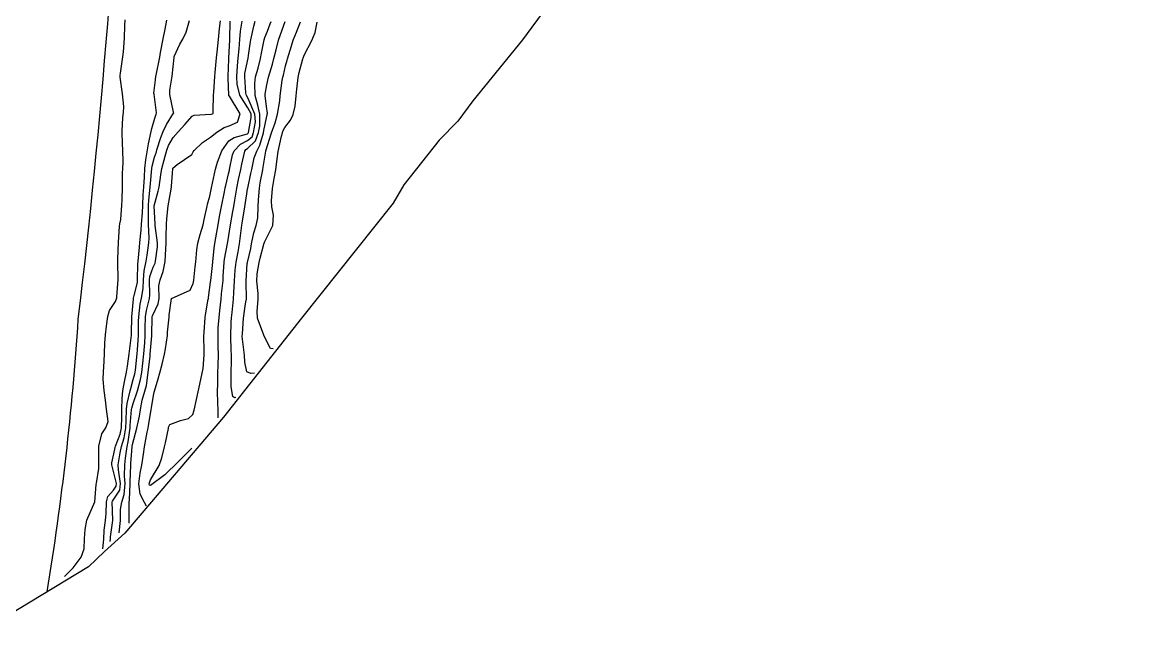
# Model space of a CAD drawing. Header units: metres. Extents: x 292545 to 299085, y 7450245 to 7463078.
# Drawn here: x 296456.3 to 296576.2, y 7459358.5 to 7459424 of the extents above; entities that cross this region are included whole.
import ezdxf

# ---------------------------------------------------------------- set-up
doc = ezdxf.new("R2010")
doc.units = ezdxf.units.M
for name, color, linetype in [('Area', 45, 'Continuous'), ('Curvas de Nivel 1m', 11, 'Continuous'), ('Curvas de Nivel 5m', 15, 'Continuous'), ('Vias Primárias', 230, 'Continuous')]:
    doc.layers.add(name, color=color, linetype=linetype)

msp = doc.modelspace()

# ---------------------------------------------------------------- linework, layer by layer
at = {"layer": 'Area'}
msp.add_polyline3d([(296512.85, 7459425.63, 680.35), (296510.25, 7459422.07, 681.74), (296504.89, 7459415.48, 672.58), (296503.26, 7459413.28, 672.69), (296501.28, 7459411.23, 672.56), (296497.46, 7459406.44, 672.65), (296496.3, 7459404.44, 672.73), (296486.45, 7459392.04, 689.88), (296478.03, 7459381.37, 667.83), (296467.41, 7459368.88, 661.85), (296465.19, 7459366.89, 660.58), (296463.49, 7459365.26, 660.44), (296452.23, 7459358.47, 660.01)], dxfattribs=at)
at = {"layer": 'Curvas de Nivel 1m', "flags": 128}
for points, elevation in [([(296460.9, 7459364.2), (296461.82, 7459365.16), (296462.68, 7459366.28), (296463.01, 7459367.2), (296463.07, 7459368.28), (296463.11, 7459369.29), (296463.3, 7459370.27), (296464.15, 7459372.26), (296464.32, 7459374.11), (296464.35, 7459374.26), (296464.59, 7459375.86), (296464.59, 7459376.26), (296464.59, 7459377.88), (296464.61, 7459378.26), (296464.91, 7459379.58), (296465.34, 7459380.25), (296465.59, 7459380.91), (296465.44, 7459382.25), (296465.31, 7459383.22), (296465.17, 7459384.25), (296465.08, 7459385.48), (296465.1, 7459386.25), (296465.16, 7459387.43), (296465.2, 7459388.25), (296465.26, 7459389.35), (296465.33, 7459390.25), (296465.43, 7459391.2), (296465.56, 7459392.25), (296465.75, 7459392.9), (296466.41, 7459393.85), (296466.53, 7459394.24), (296466.55, 7459394.37), (296466.67, 7459396.24), (296466.64, 7459398.05), (296466.64, 7459398.24), (296466.65, 7459398.42), (296466.72, 7459400.24), (296466.82, 7459401.93), (296466.87, 7459402.23), (296466.97, 7459402.69), (296467.09, 7459404.23), (296467.11, 7459404.81), (296467.15, 7459406.23), (296467.15, 7459407.65), (296467.18, 7459408.23), (296467.21, 7459408.85), (296467.18, 7459410.23), (296467.14, 7459410.76), (296467.1, 7459412.23), (296467.18, 7459413.69), (296467.26, 7459414.23), (296467.29, 7459414.86), (296467.14, 7459416.23), (296466.89, 7459418.04), (296466.9, 7459418.24), (296466.93, 7459418.46), (296467.18, 7459420.23), (296467.24, 7459420.75), (296467.36, 7459422.23), (296467.38, 7459423.61), (296467.42, 7459424.23)], 661), ([(296465.03, 7459367.19), (296465.12, 7459368.25), (296465.18, 7459369.19), (296465.31, 7459370.25), (296465.4, 7459370.99), (296465.43, 7459372.25), (296465.58, 7459372.83), (296466.17, 7459373.53), (296466.46, 7459373.94), (296466.49, 7459374.24), (296466.19, 7459375.54), (296466.01, 7459376.24), (296466, 7459376.45), (296466.21, 7459377.44), (296466.35, 7459378.11), (296466.39, 7459378.24), (296466.91, 7459379.56), (296467.03, 7459380.23), (296467.07, 7459381.43), (296467.07, 7459382.23), (296467.11, 7459383.41), (296467.2, 7459384.23), (296467.35, 7459385.19), (296467.56, 7459386.23), (296467.68, 7459386.88), (296467.85, 7459388.22), (296468.09, 7459389.94), (296468.12, 7459390.21), (296468.13, 7459390.45), (296468.14, 7459392.21), (296468.32, 7459394.12), (296468.33, 7459394.21), (296468.42, 7459394.51), (296468.75, 7459395.89), (296468.77, 7459396.21), (296468.79, 7459397.87), (296468.82, 7459398.21), (296468.98, 7459399.71), (296469.03, 7459400.2), (296469.16, 7459401.54), (296469.2, 7459402.2), (296469.3, 7459403.42), (296469.34, 7459404.2), (296469.38, 7459405.36), (296469.44, 7459406.2), (296469.51, 7459407.25), (296469.57, 7459408.2), (296469.67, 7459409.12), (296469.84, 7459410.2), (296469.94, 7459410.86), (296470.23, 7459412.19), (296470.32, 7459412.5), (296470.64, 7459413.62), (296470.79, 7459414.05), (296470.82, 7459414.19), (296470.66, 7459415.34), (296470.55, 7459416.19), (296470.54, 7459416.32), (296470.7, 7459417.75), (296470.75, 7459418.14), (296470.75, 7459418.19), (296470.76, 7459418.25), (296471.16, 7459420.18), (296471.25, 7459420.71), (296471.51, 7459422.18), (296471.73, 7459423.2), (296471.91, 7459424.17)], 663), ([(296465.82, 7459367.97), (296465.85, 7459368.24), (296465.87, 7459368.48), (296466.1, 7459370.24), (296466.1, 7459370.28), (296466.05, 7459372.24), (296466.07, 7459372.33), (296466.15, 7459372.44), (296466.87, 7459373.53), (296466.94, 7459374.23), (296466.71, 7459375.72), (296466.69, 7459376.24), (296466.9, 7459377.55), (296467.05, 7459378.23), (296467.31, 7459379.15), (296467.49, 7459380.23), (296467.53, 7459380.95), (296467.59, 7459382.23), (296467.65, 7459382.86), (296467.96, 7459384.22), (296468.03, 7459384.49), (296468.31, 7459385.43), (296468.49, 7459386.05), (296468.52, 7459386.22), (296468.54, 7459386.44), (296468.73, 7459388.21), (296468.77, 7459388.64), (296468.87, 7459390.2), (296468.87, 7459391.72), (296468.89, 7459392.21), (296469.05, 7459393.56), (296469.19, 7459394.2), (296469.38, 7459395.24), (296469.42, 7459396.2), (296469.48, 7459397.16), (296469.7, 7459398.2), (296469.82, 7459398.85), (296470, 7459400.19), (296470.02, 7459400.67), (296469.93, 7459402.2), (296469.93, 7459402.78), (296469.94, 7459404.2), (296469.97, 7459404.77), (296470.12, 7459406.19), (296470.16, 7459406.59), (296470.29, 7459408.19), (296470.33, 7459408.45), (296470.6, 7459409.4), (296470.8, 7459409.99), (296470.85, 7459410.19), (296471.27, 7459411.53), (296471.52, 7459412.18), (296471.88, 7459412.93), (296472.65, 7459414.14), (296472.68, 7459414.19), (296472.65, 7459414.27), (296472.23, 7459416.17), (296472.23, 7459416.63), (296472.48, 7459418.16), (296472.7, 7459420.14), (296472.71, 7459420.16), (296472.72, 7459420.25), (296473.31, 7459421.58), (296473.63, 7459422.15), (296474.01, 7459422.89), (296474.37, 7459424.14)], 664), ([(296467.85, 7459369.95), (296467.88, 7459370.22), (296467.88, 7459370.48), (296467.86, 7459372.22), (296467.89, 7459372.49), (296467.96, 7459374.22), (296467.97, 7459374.43), (296468.04, 7459376.22), (296468.05, 7459376.38), (296468.19, 7459378.22), (296468.19, 7459378.25), (296468.23, 7459378.43), (296468.7, 7459380.21), (296468.98, 7459381.49), (296469.09, 7459382.21), (296469.27, 7459383.2), (296469.57, 7459384.2), (296469.72, 7459384.78), (296469.91, 7459386.2), (296470.12, 7459387.97), (296470.14, 7459388.19), (296470.32, 7459390.15), (296470.32, 7459390.19), (296470.32, 7459390.23), (296470.36, 7459392.19), (296470.36, 7459392.22), (296470.39, 7459392.32), (296470.99, 7459393.6), (296471.09, 7459394.18), (296471.07, 7459395.54), (296471.2, 7459396.18), (296471.53, 7459397.1), (296471.73, 7459398.18), (296471.79, 7459398.86), (296471.85, 7459400.18), (296471.85, 7459400.82), (296471.9, 7459402.18), (296471.94, 7459402.76), (296472.07, 7459404.17), (296472.14, 7459404.57), (296472.43, 7459406.17), (296472.44, 7459406.28), (296472.56, 7459408.17), (296472.57, 7459408.19), (296472.58, 7459408.24), (296473.03, 7459408.61), (296474.6, 7459409.71), (296474.76, 7459409.98), (296474.86, 7459410.14), (296475.76, 7459410.98), (296476.62, 7459411.56), (296477.32, 7459412.11), (296478.11, 7459412.61), (296478.63, 7459412.78), (296479.53, 7459413.19), (296479.82, 7459414.08), (296478.67, 7459415.97), (296478.62, 7459416.03), (296478.6, 7459416.09), (296478.52, 7459417.92), (296478.52, 7459418.09), (296478.59, 7459419.96), (296478.6, 7459420.09), (296478.72, 7459422.07), (296478.72, 7459422.09), (296478.72, 7459422.11), (296478.76, 7459424.09)], 666), ([(296469.74, 7459371.79), (296469.53, 7459372.2), (296469.04, 7459373.09), (296468.9, 7459374.21), (296469.05, 7459375.35), (296469.23, 7459376.2), (296469.4, 7459377.39), (296469.51, 7459378.2), (296469.79, 7459379.75), (296469.9, 7459380.2), (296469.96, 7459380.49), (296470.24, 7459382.19), (296470.27, 7459382.38), (296470.54, 7459383.94), (296470.6, 7459384.19), (296470.99, 7459385.51), (296471.18, 7459386.18), (296471.42, 7459387.09), (296471.67, 7459388.18), (296471.77, 7459388.76), (296471.98, 7459390.17), (296472.01, 7459390.53), (296472.16, 7459392.17), (296472.19, 7459392.38), (296472.41, 7459394.17), (296474.42, 7459395.07), (296474.76, 7459395.81), (296474.82, 7459396.14), (296474.99, 7459397.6), (296475.05, 7459398.13), (296475.17, 7459399.43), (296475.28, 7459400.13), (296475.53, 7459401.09), (296475.82, 7459402.13), (296475.95, 7459402.69), (296476.26, 7459404.12), (296476.31, 7459404.34), (296476.54, 7459405.22), (296476.74, 7459406.12), (296477.06, 7459407.62), (296477.18, 7459408.11), (296477.38, 7459408.89), (296477.85, 7459410.1), (296478.61, 7459411.16), (296479.17, 7459411.54), (296480.62, 7459411.93), (296480.7, 7459411.99), (296480.73, 7459412.07), (296481.02, 7459413.69), (296481, 7459414.07), (296480.66, 7459414.74), (296479.8, 7459416.08), (296479.49, 7459417.28), (296479.47, 7459418.08), (296479.52, 7459419.27), (296479.62, 7459420.08), (296479.72, 7459421.09), (296479.79, 7459422.08), (296479.86, 7459422.98), (296480.04, 7459424.08)], 667), ([(296474.63, 7459378.03), (296473.15, 7459376.58), (296471.69, 7459375.17), (296470.17, 7459374.02), (296470.05, 7459374.07), (296470.03, 7459374.19), (296470.05, 7459374.32), (296470.18, 7459374.62), (296471.09, 7459376.18), (296471.38, 7459377.01), (296471.66, 7459378.18), (296471.78, 7459378.63), (296472.1, 7459380.17), (296472.12, 7459380.29), (296472.25, 7459380.58), (296473.39, 7459381.02), (296474.26, 7459381.23), (296474.72, 7459381.68), (296474.86, 7459382.13), (296475.12, 7459383.29), (296475.3, 7459384.13), (296475.48, 7459384.95), (296475.74, 7459386.13), (296475.82, 7459386.63), (296475.93, 7459388.12), (296475.94, 7459388.53), (296475.92, 7459390.12), (296475.94, 7459390.55), (296476.07, 7459392.12), (296476.1, 7459392.42), (296476.39, 7459394.12), (296476.4, 7459394.14), (296476.41, 7459394.27), (296476.63, 7459395.92), (296476.66, 7459396.12), (296476.84, 7459397.73), (296476.88, 7459398.12), (296477.01, 7459399.59), (296477.08, 7459400.11), (296477.31, 7459401.31), (296477.44, 7459402.11), (296477.59, 7459403.03), (296477.81, 7459404.11), (296478.13, 7459405.68), (296478.22, 7459406.1), (296478.28, 7459406.37), (296478.58, 7459407.61), (296478.66, 7459408.01), (296478.68, 7459408.09), (296479.01, 7459409.68), (296479.16, 7459410.08), (296479.86, 7459410.83), (296480.61, 7459411.2), (296481.1, 7459411.59), (296481.27, 7459412.06), (296481.48, 7459413.22), (296481.42, 7459414.06), (296480.67, 7459415.74), (296480.49, 7459416.07), (296480.42, 7459416.33), (296480.32, 7459418.07), (296480.34, 7459418.43), (296480.69, 7459420.07), (296480.69, 7459420.1), (296480.73, 7459420.38), (296480.93, 7459421.88), (296480.96, 7459422.07), (296481.28, 7459423.55), (296481.45, 7459424.06)], 668), ([(296477.46, 7459381.31), (296477.44, 7459382.11), (296477.42, 7459382.97), (296477.38, 7459384.11), (296477.4, 7459385.01), (296477.43, 7459386.11), (296477.46, 7459386.98), (296477.48, 7459388.11), (296477.46, 7459389), (296477.44, 7459390.11), (296477.47, 7459391.02), (296477.55, 7459392.11), (296477.63, 7459392.88), (296477.76, 7459394.11), (296477.83, 7459394.69), (296477.98, 7459396.1), (296478.01, 7459396.53), (296478.11, 7459398.1), (296478.14, 7459398.43), (296478.46, 7459400.1), (296478.46, 7459400.12), (296478.48, 7459400.27), (296478.78, 7459402.1), (296479.05, 7459403.57), (296479.13, 7459404.09), (296479.24, 7459404.79), (296479.47, 7459406.08), (296479.65, 7459407), (296479.88, 7459408.08), (296480, 7459408.66), (296480.32, 7459410.07), (296480.44, 7459410.23), (296480.61, 7459410.33), (296481.49, 7459411.19), (296481.81, 7459412.06), (296481.93, 7459412.76), (296481.95, 7459414.06), (296481.72, 7459415), (296481.45, 7459416.06), (296481.39, 7459417.36), (296481.47, 7459418.06), (296481.75, 7459419.02), (296482.02, 7459420.06), (296482.14, 7459420.64), (296482.42, 7459422.05), (296482.49, 7459422.31), (296482.76, 7459423.01), (296483.05, 7459423.77), (296483.15, 7459424.04)], 669), ([(296481.36, 7459386.12), (296480.99, 7459386.08), (296480.53, 7459386.28), (296480.33, 7459387.32), (296480.28, 7459388.07), (296480.07, 7459389.78), (296480.05, 7459390.07), (296480.06, 7459390.38), (296480.19, 7459392.07), (296480.41, 7459393.61), (296480.48, 7459394), (296480.49, 7459394.07), (296480.48, 7459396.02), (296480.48, 7459396.07), (296480.59, 7459397.94), (296480.6, 7459398.07), (296480.96, 7459399.58), (296481.05, 7459400.06), (296481.3, 7459401.26), (296481.55, 7459402.06), (296481.71, 7459402.86), (296481.75, 7459404.06), (296481.79, 7459404.81), (296481.9, 7459406.06), (296481.98, 7459406.64), (296482.26, 7459408.05), (296482.31, 7459408.33), (296482.59, 7459410.05), (296482.6, 7459410.11), (296483.21, 7459412.04), (296483.58, 7459413.1), (296483.86, 7459414.03), (296484.11, 7459415.47), (296484.15, 7459416.03), (296484.35, 7459417.68), (296484.42, 7459418.02), (296484.48, 7459418.24), (296484.71, 7459419.24), (296484.87, 7459419.87), (296484.91, 7459420.02), (296485.34, 7459421.41), (296485.54, 7459422.01), (296485.88, 7459422.89), (296486.33, 7459424)], 671), ([(296483.37, 7459388.74), (296483.11, 7459388.8), (296482.44, 7459390.05), (296482.37, 7459390.22), (296481.7, 7459392.06), (296481.66, 7459392.8), (296481.78, 7459394.06), (296481.76, 7459394.72), (296481.63, 7459396.06), (296481.65, 7459396.85), (296481.87, 7459398.06), (296481.99, 7459398.54), (296482.37, 7459400.05), (296482.4, 7459400.13), (296482.49, 7459400.31), (296483.33, 7459402.04), (296483.4, 7459403.16), (296483.24, 7459404.04), (296483.2, 7459404.7), (296483.32, 7459406.04), (296483.5, 7459407.11), (296483.65, 7459408.03), (296483.8, 7459409.23), (296483.93, 7459410.03), (296484.27, 7459411.68), (296484.37, 7459412.02), (296484.43, 7459412.21), (296484.63, 7459412.62), (296485.25, 7459413.41), (296485.55, 7459414.01), (296485.76, 7459414.91), (296485.87, 7459416.01), (296485.93, 7459416.76), (296486.07, 7459418.01), (296486.17, 7459418.53), (296486.59, 7459420), (296486.62, 7459420.1), (296486.73, 7459420.41), (296487.53, 7459421.99), (296487.89, 7459422.85), (296488.12, 7459423.98)], 672)]:
    msp.add_lwpolyline(points, dxfattribs=dict(at, elevation=elevation))
at = {"layer": 'Curvas de Nivel 5m', "flags": 128}
for points, elevation in [([(296466.79, 7459368.91), (296466.93, 7459370.23), (296466.94, 7459371.44), (296467.06, 7459372.23), (296467.33, 7459373.06), (296467.43, 7459374.23), (296467.37, 7459375.04), (296467.38, 7459376.23), (296467.46, 7459376.97), (296467.64, 7459378.23), (296467.74, 7459378.72), (296467.96, 7459380.22), (296467.99, 7459380.48), (296468.12, 7459382.22), (296468.14, 7459382.36), (296468.28, 7459382.84), (296468.75, 7459384.21), (296469.09, 7459385.43), (296469.22, 7459386.21), (296469.33, 7459387.2), (296469.43, 7459388.2), (296469.54, 7459389.39), (296469.59, 7459390.2), (296469.6, 7459390.97), (296469.64, 7459392.2), (296469.72, 7459392.88), (296470.04, 7459394.19), (296470.08, 7459394.53), (296470.07, 7459396.19), (296470.1, 7459396.53), (296470.45, 7459397.55), (296470.65, 7459398), (296470.7, 7459398.19), (296470.91, 7459399.75), (296470.91, 7459400.19), (296470.67, 7459402.03), (296470.66, 7459402.19), (296470.55, 7459404.18), (296470.99, 7459405.75), (296471.08, 7459406.18), (296471.26, 7459407.49), (296471.39, 7459408.18), (296471.65, 7459409.12), (296471.93, 7459410.18), (296472.1, 7459410.68), (296472.62, 7459411.54), (296473.15, 7459412.16), (296473.86, 7459412.93), (296474.65, 7459413.83), (296474.85, 7459413.94), (296476.65, 7459414.04), (296476.72, 7459414.05), (296476.93, 7459414.12), (296476.92, 7459414.38), (296476.96, 7459416.12), (296476.98, 7459416.42), (296477.1, 7459418.11), (296477.14, 7459418.55), (296477.28, 7459420.11), (296477.34, 7459420.72), (296477.49, 7459422.11), (296477.6, 7459423.27), (296477.72, 7459424.11)], 665), ([(296479.34, 7459383.49), (296479.21, 7459383.48), (296479.05, 7459383.61), (296478.87, 7459384.67), (296478.86, 7459386.09), (296478.9, 7459387.52), (296478.89, 7459388.09), (296478.85, 7459388.6), (296478.81, 7459390.09), (296478.85, 7459391.63), (296478.89, 7459392.09), (296478.96, 7459392.65), (296479.1, 7459394.09), (296479.15, 7459394.81), (296479.23, 7459396.09), (296479.3, 7459397.23), (296479.39, 7459398.09), (296479.6, 7459399.21), (296479.75, 7459400.08), (296479.94, 7459401.52), (296480.02, 7459402.08), (296480.09, 7459402.5), (296480.33, 7459404.07), (296480.55, 7459405.46), (296480.63, 7459405.99), (296480.64, 7459406.07), (296480.99, 7459407.65), (296481.08, 7459408.07), (296481.32, 7459409.34), (296481.62, 7459410.06), (296481.96, 7459410.7), (296482.34, 7459412.05), (296482.38, 7459412.29), (296482.65, 7459413.66), (296482.73, 7459413.97), (296482.75, 7459414.05), (296482.76, 7459414.16), (296482.66, 7459414.88), (296482.5, 7459416.05), (296482.51, 7459416.22), (296482.68, 7459417.22), (296482.89, 7459418.05), (296483.3, 7459419.45), (296483.46, 7459420.04), (296483.7, 7459421), (296483.96, 7459422.03), (296484.16, 7459422.62), (296484.69, 7459424.02)], 670)]:
    msp.add_lwpolyline(points, dxfattribs=dict(at, elevation=elevation))
at = {"layer": 'Vias Primárias', "elevation": 660.22}
msp.add_lwpolyline([(296459.03, 7459362.57, 0.024784), (296462.38, 7459391.94, 0.020497), (296467.41, 7459455.74, 0.008026), (296471.02, 7459513.1, -0.264976), (296484.3, 7459521.65, 0.014451), (296541.46, 7459515.59, 0.008945), (296576.21, 7459511.62, 4.447293)], format="xyb", dxfattribs=at)

doc.saveas('drawing.dxf')
